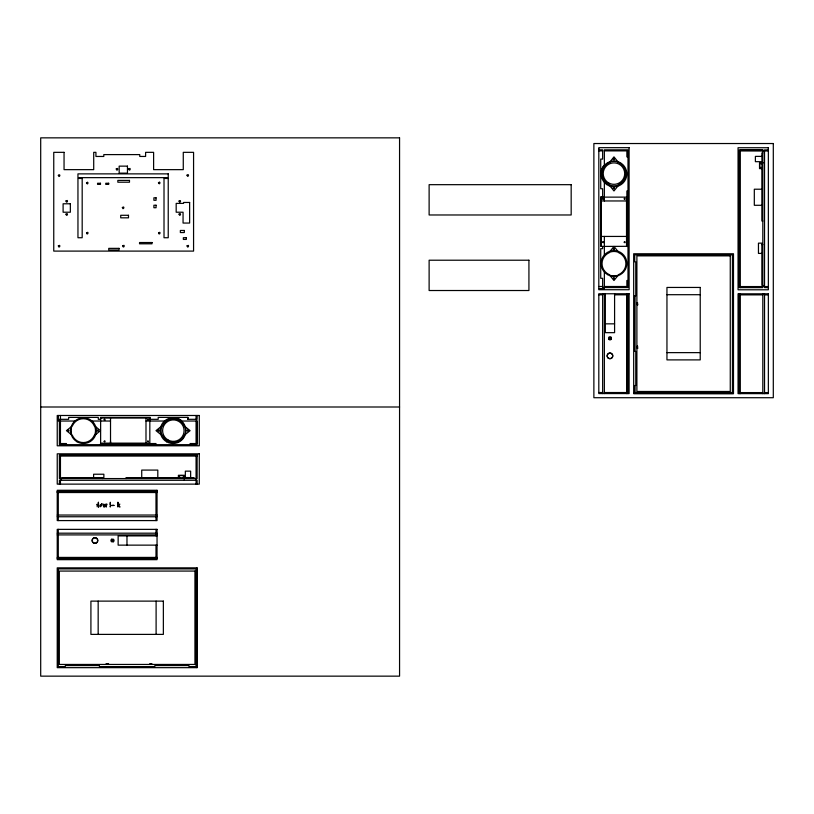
<?xml version="1.0" encoding="UTF-8"?>
<svg xmlns="http://www.w3.org/2000/svg" width="814" height="814" viewBox="0 0 814 814"><rect width="100%" height="100%" fill="white"/><g stroke="black" fill="none" stroke-linecap="round" stroke-linejoin="round"><path stroke-width="1.22" d="M96.958 504.741L97.222 504.151L97.222 506.807M110.155 506.43C110.562 509.808 110.338 497.069 110.155 504.731M110.521 418.05L110.521 443.203L110.521 440.913M114.082 505.423L111.579 505.606M145.991 443.233L145.991 418.05M197.12 415.486L197.12 419.312L187.871 419.312L187.871 417.399L158.211 417.399L158.211 419.312L150.203 419.312L150.203 417.399L100.529 417.399L100.529 419.312L98.301 419.312L98.301 417.399L68.651 417.399L68.651 419.312L59.402 419.312L59.402 444.668L197.12 444.668L197.12 421.031L182.112 421.031A12.861 12.861 0 0 0 173.565 417.786M196.072 421.031L196.072 443.549L190.089 443.549L190.089 444.668M197.039 667.663L197.1 567.857L57.234 567.857L57.234 667.663L197.039 667.663L197.039 567.857M598.809 148.789L598.809 149.837L602.645 149.837L602.645 159.086L600.722 159.086L600.722 188.746L602.645 188.746L602.645 196.754L600.722 196.754L600.722 246.428L626.526 246.327L626.526 197.13L601.383 197.13L601.383 246.327M633.679 392.531L633.679 393.569L733.485 393.63L733.485 253.765L633.679 253.765L633.679 393.569L733.485 393.569M634.727 392.531L634.727 385.5L635.775 385.5L635.775 351.404L634.727 351.404L634.727 295.93L635.775 295.93L635.775 261.843L634.727 261.843L634.727 254.813L732.437 254.884L732.437 392.531L634.727 392.531L634.727 385.5M634.727 351.404L634.727 295.93M761.965 167.297A1.567 1.567 0 0 1 761.935 167.898A1.699 1.699 0 0 0 761.965 167.287L761.996 164.082A3.297 3.297 0 0 0 761.985 163.706L761.863 152.951L762.81 152.951M194.068 478.571L194.068 477.635L183.638 477.523M637.393 302.94L637.637 305.108L637.566 304.202M637.393 346.296L637.637 348.473L637.566 347.558M100.285 506.593L100.824 505.647L100.061 505.616L101.964 503.591L100.997 505.291L101.75 505.311L100.478 506.674M183.598 477.594L183.618 477.564A2.35 2.35 0 0 0 183.699 476.943C184.3 475.02 178.429 475.05 179.009 476.943M762.81 149.898L739.183 149.898L739.183 287.617L762.81 287.617L762.81 149.898L740.302 149.98L740.302 287.617M768.355 149.898L764.529 149.898L764.529 287.607L768.355 287.607M598.809 150.885L602.645 150.885M604.364 150.885L626.872 150.885L626.872 156.868L627.991 156.868M740.302 150.946L764.458 151.007M764.529 150.946L768.355 150.946M761.863 156.38L755.392 156.38L755.392 161.681L761.863 161.681M762.81 162.658L764.458 162.658M761.863 162.698L759.523 162.698L759.523 168.62L761.863 168.62M761.863 189.214L754.313 189.214L754.313 205.291L761.863 205.291M627.991 190.964L626.872 190.964L626.872 246.428L627.991 246.428M601.383 200.956L626.556 200.956M762.81 220.991L761.863 220.991L761.863 167.867A2.076 2.076 0 0 1 761.182 167.989C759.37 168.529 759.004 163.004 761.182 163.309A2.35 2.35 0 0 1 761.762 163.36M601.383 236.436L626.556 236.436M761.863 244.648L762.81 244.648M761.863 253.408L758.455 253.408L758.455 243.152L761.863 243.152L761.863 285.287L762.81 285.287M627.991 280.525L626.872 280.525L626.872 286.508L604.364 286.508M762.81 285.612L764.458 285.612M598.809 286.508L602.645 286.508M740.302 286.569L762.81 286.569M764.529 286.569L768.355 286.569M598.809 288.604L604.364 288.604L604.364 272.029M666.951 294.699L700.223 294.699M598.809 294.81L602.645 294.81M604.364 294.81L605.351 294.81M614.59 294.81L626.872 294.81M740.302 294.872L762.81 294.872M764.529 294.872L768.355 294.872M605.351 323.84L614.59 323.84M666.951 352.635L700.223 352.635M598.809 392.531L602.645 392.531M604.364 392.531L626.872 392.531M740.302 392.592L762.81 392.592M764.529 392.592L768.355 392.592M40.7 407L399.562 407M74.929 421.031L58.354 421.031L58.354 415.486M92.023 421.031L110.521 421.031M145.991 421.031L164.489 421.031M71.205 426.79L66.433 430.647L71.205 434.493M95.747 426.79L100.519 430.647L95.747 434.493M160.775 426.79L155.993 430.647L160.775 434.493M185.307 426.79L190.089 430.647L185.307 434.493M59.402 456.064L197.039 456.064M179.782 477.757L179.721 477.757A2.442 2.442 0 0 1 179.284 477.737L179.406 477.747A3.297 3.297 0 0 0 179.721 477.757L182.936 477.757M157.041 491.402L57.234 491.402L57.234 492.531L157.041 492.531M111.579 505.372L113.818 505.372M57.234 515.038L157.041 515.038M57.234 516.758L157.041 516.758M57.234 533.19L157.041 533.19M57.234 534.91L157.041 534.91M157.041 535.897L118.142 535.897L118.142 545.136L157.041 545.136M111.671 539.194L113.299 539.194A1.536 1.536 0 0 1 113.777 541.361L113.095 541.086A2.34 2.34 0 0 1 112.647 540.455M113.299 541.809L111.671 541.809A1.526 1.526 0 0 1 111.192 539.692L112.047 540.079A2.432 2.432 0 0 1 112.383 540.588A1.903 1.903 0 0 0 113.512 541.707M57.234 557.417L157.041 557.417L157.041 558.536L57.234 558.536M106.095 663.705L108.577 663.776A2.727 2.727 0 0 1 106.329 664.224M149.766 663.949L151.933 663.776A2.727 2.727 0 0 1 149.684 664.224M761.996 164.031L761.996 164.082A1.699 1.699 0 0 0 761.935 163.431M764.529 293.823L764.529 393.63M762.81 293.823L762.81 393.63M740.302 293.823L740.302 393.63M739.183 293.823L739.183 393.63M637.566 302.635L637.566 303.541M637.566 345.991L637.566 346.906M627.991 293.762L627.991 393.569M617.816 161.65L613.97 156.868L610.124 161.65M617.816 186.182L613.97 190.964L610.124 186.182M617.816 251.211L613.97 246.428L610.124 251.211M617.816 275.753L613.97 280.525L610.124 275.753M614.59 293.762L614.59 332.661L605.351 332.661L605.351 293.762M611.263 337.505L611.263 339.133M608.638 339.133L608.638 337.505A1.536 1.536 0 0 1 610.815 337.037L610.469 337.779A2.34 2.34 0 0 1 609.91 338.156M604.364 182.458L604.364 200.956M604.364 236.436L604.364 254.935M604.364 293.762L604.364 393.569M602.645 246.428L602.645 248.657L600.722 248.657L600.722 278.307L602.645 278.307L602.645 287.556L627.991 287.556L627.991 149.837L604.364 149.837L604.364 164.845A12.861 12.861 0 0 0 601.108 173.392M602.645 293.762L602.645 393.569M197.12 421.031L197.12 443.549M197.12 484.127L197.12 480.291L59.412 480.291L59.412 484.127M196.072 415.486L196.072 419.312M196.072 456.064L196.072 484.127M190.639 477.635L190.639 471.153L185.338 471.153L185.338 477.635M187.871 417.399L187.871 419.312M184.32 477.635L184.32 475.284L178.398 475.284L178.398 477.635M184.361 478.571L184.361 480.219M157.804 477.635L157.804 470.085L141.728 470.085L141.728 477.635M155.993 444.668L155.993 443.549L100.519 443.549L100.519 444.668M155.993 492.531L155.993 515.038M155.993 516.758L155.993 520.584M155.993 529.365L155.993 533.19M155.993 534.91L155.993 535.897M155.993 545.136L155.993 557.417M156.105 601.119L156.105 634.391M126.974 535.897L126.974 545.136M126.028 478.571L126.028 477.635L179.141 477.625A2.076 2.076 0 0 1 179.029 476.943M102.371 477.635L102.371 478.571M98.168 601.119L98.168 634.391M93.61 477.635L93.61 474.226L103.866 474.226L103.866 477.635L61.732 477.635L61.732 478.571M66.433 444.668L66.433 443.549L60.45 443.549L60.45 421.031M61.406 478.571L61.406 480.219M60.45 415.486L60.45 419.312M60.45 456.064L60.45 478.571M60.45 480.291L60.45 484.127M58.282 492.531L58.282 515.038M58.282 516.758L58.282 520.584M58.282 529.365L58.282 533.19M58.282 534.91L58.282 557.417M111.447 539.306A1.852 1.852 0 0 1 112.576 540.476M611.161 337.301A1.903 1.903 0 0 1 610.022 338.37M610.042 338.431A2.432 2.432 0 0 0 609.533 338.756L609.137 339.631A1.526 1.526 0 0 0 611.283 339.153M608.76 339.367A1.852 1.852 0 0 1 609.93 338.227M637.504 348.514A2.727 2.727 0 0 1 637.118 346.215M637.504 305.158A2.727 2.727 0 0 1 637.118 302.859M58.354 568.905L58.282 666.615L65.313 666.615L65.313 665.567L99.4 665.567L99.4 666.615L154.874 666.615L154.874 665.567L188.96 665.567L188.96 666.615L195.991 666.615L195.991 568.905L58.354 568.905M64.052 152.34L64.052 169.648L93.712 169.648L93.712 152.34L95.93 152.34L95.93 156.461L103.805 156.461L103.805 154.599L139.764 154.599L139.764 156.451L145.604 156.451L145.604 152.34L153.612 152.34L153.612 169.648L183.272 169.648L183.272 152.34L193.569 152.34L193.569 251.099L53.755 251.099L53.755 152.34L64.052 152.34M98.382 502.33L98.636 507.02L98.382 502.33M100.631 418.05L100.631 443.203L149.827 443.203L149.827 418.05L100.631 418.05M117.918 502.33L117.918 507.02L118.183 505.616L119.984 507.02L118.345 505.474L119.821 504.131L118.183 505.331L117.918 502.33M626.872 293.762L626.872 393.569L626.872 293.762M67.867 430.586C69.617 433.038 69.404 428.133 67.877 430.474M97.07 430.586C98.789 433.048 98.606 428.215 97.08 430.474M104.141 419.78C105.627 421.55 105.057 417.847 104.151 419.739M104.141 441.402C105.617 443.172 105.087 439.458 104.151 441.361M147.497 419.78C148.972 421.571 148.392 417.908 147.507 419.739M147.497 441.402C148.911 443.203 148.484 439.55 147.507 441.361M157.957 430.586C159.575 433.068 159.758 428.113 157.967 430.474M187.159 430.586C188.96 433.068 188.645 427.981 187.159 430.586M602.584 198.86C604.11 200.641 603.428 196.876 602.584 198.86M602.584 242.216C603.968 244.017 603.601 240.374 602.604 242.134M613.217 159.005C614.733 161.559 615.119 156.481 613.217 158.954M613.217 188.197C615.211 190.618 614.407 185.561 613.217 188.197M613.217 249.094C615.119 251.506 614.478 246.632 613.227 248.982M613.217 278.286C614.855 280.81 614.936 275.783 613.217 278.235M624.206 198.86C625.752 200.62 625.06 196.886 624.206 198.86M624.206 242.216C625.579 244.017 625.244 240.415 624.216 242.134M86.477 182.977C88.105 186.233 88.818 180.118 86.477 182.977M158.445 182.835C160.063 186.111 160.796 179.935 158.445 182.835M58.343 175.275C59.076 178.938 61.376 173.107 58.343 175.275M65.975 200.966C66.707 204.629 69.007 198.799 65.975 200.966M58.343 245.869C59.076 249.532 61.376 243.701 58.343 245.869M65.975 214.153C66.707 217.816 69.007 211.986 65.975 214.153M86.528 232.804C87.261 236.467 89.56 230.637 86.528 232.804M116.249 168.936C116.982 172.599 119.292 166.768 116.249 168.936M128.724 168.936C129.457 172.599 131.756 166.768 128.724 168.936M122.365 207.468C123.097 211.131 125.397 205.291 122.365 207.468M122.721 245.818C123.453 249.481 125.753 243.651 122.721 245.818M158.537 232.804C159.269 236.467 161.569 230.637 158.537 232.804M179.039 201.068C179.782 204.731 182.082 198.901 179.039 201.068M179.039 214.133C179.782 217.786 182.082 211.955 179.039 214.133M187.017 175.163C187.749 178.826 190.049 172.995 187.017 175.163M187.057 245.869C187.79 249.532 190.089 243.701 187.057 245.869M106.766 504.12L106.044 506.634L105.199 504.12L104.05 506.634C102.015 498.646 103.897 512.525 105.047 504.487L106.196 507.02L106.766 504.12M94.841 434.605L94.292 435.317A11.935 11.935 0 0 1 72.334 435.317L71.632 434.432A12.23 12.23 0 0 1 71.642 426.841L72.334 425.966A11.935 11.935 0 0 1 94.292 425.966L94.831 426.658A12.23 12.23 0 0 1 94.841 434.605M184.931 434.605L184.381 435.317A11.935 11.935 0 0 1 162.424 435.317L161.721 434.432A12.23 12.23 0 0 1 161.732 426.841L162.424 425.966A11.935 11.935 0 0 1 184.381 425.966L184.92 426.658A12.23 12.23 0 0 1 184.931 434.605M618.64 184.534L617.755 185.236A12.23 12.23 0 0 1 610.164 185.226L609.289 184.534A11.935 11.935 0 0 1 609.289 162.576L609.981 162.037A12.23 12.23 0 0 1 617.928 162.027L618.64 162.576A11.935 11.935 0 0 1 618.64 184.534M618.64 274.623L617.755 275.325A12.23 12.23 0 0 1 610.164 275.315L609.289 274.623A11.935 11.935 0 0 1 609.289 252.666L609.981 252.126A12.23 12.23 0 0 1 617.928 252.116L618.64 252.666A11.935 11.935 0 0 1 618.64 274.623M183.526 477.676L183.465 477.706A2.34 2.34 0 0 1 182.997 477.747A2.442 2.442 0 0 0 183.435 477.737L183.496 477.686M399.562 137.851L40.7 137.851L40.7 676.149L399.562 676.149L399.562 137.851M773.3 143.529L593.874 143.529L593.874 397.72L773.3 397.72L773.3 143.529M629.11 147.67L598.809 147.67L598.809 289.723L629.11 289.723L629.11 147.67M768.355 147.731L738.054 147.731L738.054 289.784L768.355 289.784L768.355 147.731M127.462 166.137L119.17 166.137L119.17 173.158L127.462 173.158L127.462 166.137M168.233 173.87L77.951 173.87L77.951 177.645L168.233 177.645L168.233 173.87M82.183 178.459L77.951 178.459L77.961 237.739L82.183 237.739L82.183 178.459M168.233 178.459L164.011 178.459L164.011 237.739L168.233 237.739L168.233 178.459M129.487 180.403L117.827 180.403L117.827 182.204L129.487 182.204L129.487 180.403M100.478 183.262L97.558 183.262L97.558 184.381L100.478 184.381L100.478 183.262M108.689 183.262L105.769 183.262L105.769 184.381L108.689 184.381L108.689 183.262M571.174 184.676L429.12 184.676L429.12 214.977L571.174 214.977L571.174 184.676M156.064 197.792L153.897 197.792L153.897 200.295L156.064 200.295L156.064 197.792M189.631 202.462L183.577 202.462L183.577 203.398L176.18 203.398L176.18 212.22L183.058 212.22L183.058 223.056L189.631 223.056L189.631 202.462M70.35 203.775L63.105 203.775L63.105 212.22L70.35 212.22L70.35 203.775M156.064 205.23L153.897 205.23L153.897 207.733L156.064 207.733L156.064 205.23M128.5 215.283L120.726 215.283L120.726 217.826L128.5 217.826L128.5 215.283M184.32 230.464L180.362 230.464L180.362 232.55L184.32 232.55L184.32 230.464M186.345 237.708L183.353 237.708L183.353 239.428L186.345 239.428L186.345 237.708M152.015 242.531L139.54 242.531L139.54 243.803L152.015 243.803L152.015 242.531M119.037 248.362L108.75 248.362L108.75 250L119.037 250L119.037 248.362M730.27 255.861L636.894 255.861L636.894 391.483L730.27 391.483L730.27 255.861M528.927 260.215L429.12 260.215L429.12 290.517L528.927 290.517L528.927 260.215M700.223 287.444L666.951 287.444L666.951 359.89L700.223 359.89L700.223 287.444M629.11 293.762L598.809 293.762L598.809 393.569L629.11 393.569L629.11 293.762M768.355 293.823L738.054 293.823L738.054 393.63L768.355 393.63L768.355 293.823M199.288 415.486L57.234 415.486L57.234 445.787L199.288 445.787L199.288 415.486M199.288 453.825L57.234 453.825L57.234 484.127L199.288 484.127L199.288 453.825M197.12 454.945L59.402 454.945L59.402 478.571L197.12 478.571L197.12 454.945M157.041 490.282L57.234 490.282L57.234 520.584L157.041 520.584L157.041 490.282M157.041 529.365L57.234 529.365L57.234 559.666L157.041 559.666L157.041 529.365M194.943 571.072L59.33 571.072L59.33 664.448L194.943 664.448L194.943 571.072M163.36 601.119L90.914 601.119L90.914 634.391L163.36 634.391L163.36 601.119M93.579 542.877A2.737 2.737 0 0 0 97.69 540.506A2.737 2.737 0 0 0 93.579 538.135A2.737 2.737 0 0 0 93.579 542.877M93.518 542.979A2.859 2.859 0 0 0 97.802 540.506A2.859 2.859 0 0 0 93.518 538.034A2.859 2.859 0 0 0 93.518 542.979M166.605 441.778A12.861 12.861 0 0 0 185.897 430.647A12.861 12.861 0 0 0 166.605 419.505A12.861 12.861 0 0 0 166.605 441.778M77.045 441.778A12.861 12.861 0 0 0 96.337 430.647A12.861 12.861 0 0 0 77.045 419.505A12.861 12.861 0 0 0 77.045 441.778M167.979 439.936A10.735 10.735 0 0 0 184.086 430.637A10.735 10.735 0 0 0 167.979 421.337A10.735 10.735 0 0 0 167.979 439.936M608.597 182.906A10.735 10.735 0 0 0 624.694 173.606A10.735 10.735 0 0 0 608.597 164.306A10.735 10.735 0 0 0 608.597 182.906M606.766 184.564A12.861 12.861 0 0 0 626.8 174.837A12.861 12.861 0 0 0 608.353 162.352A12.861 12.861 0 0 0 606.766 184.564M607.539 274.613A12.861 12.861 0 0 0 626.831 263.482A12.861 12.861 0 0 0 607.539 252.34A12.861 12.861 0 0 0 607.539 274.613M608.496 358.17A2.737 2.737 0 0 0 612.688 355.952A2.737 2.737 0 0 0 608.669 353.439A2.737 2.737 0 0 0 608.496 358.17M608.434 358.272A2.859 2.859 0 0 0 612.81 355.962A2.859 2.859 0 0 0 608.618 353.337A2.859 2.859 0 0 0 608.434 358.272"/></g></svg>
